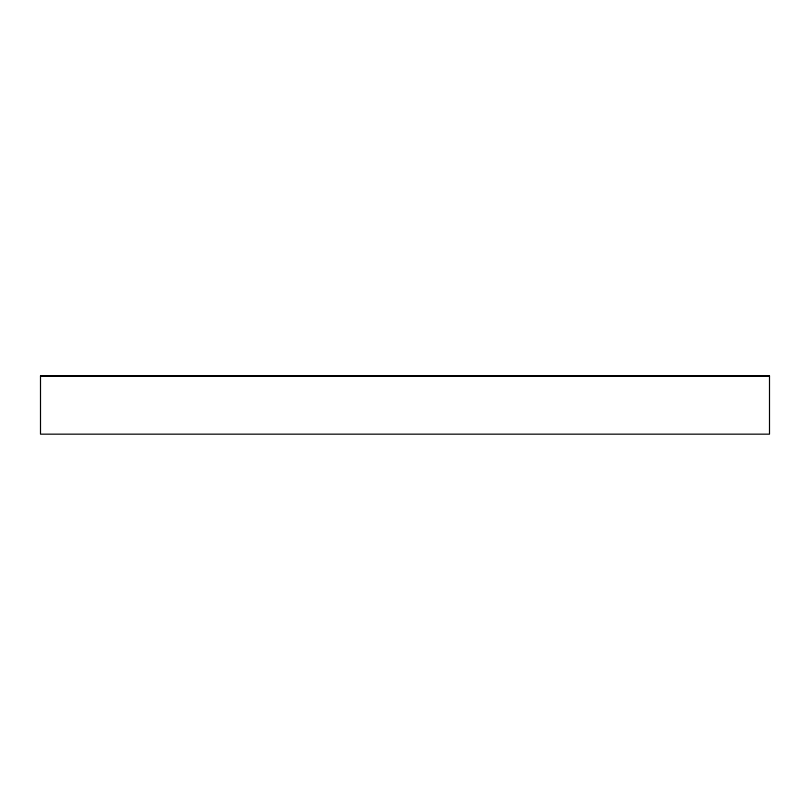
<?xml version="1.0" encoding="UTF-8"?>
<svg xmlns="http://www.w3.org/2000/svg" width="810" height="810" viewBox="0 0 810 810"><rect width="100%" height="100%" fill="white"/><g stroke="black" fill="none" stroke-linecap="round" stroke-linejoin="round"><path stroke-width="1.21" d="M40.5 376.184L769.5 376.184M769.5 375.84L40.5 375.84L40.5 434.16L769.5 434.16L769.5 375.84"/></g></svg>
